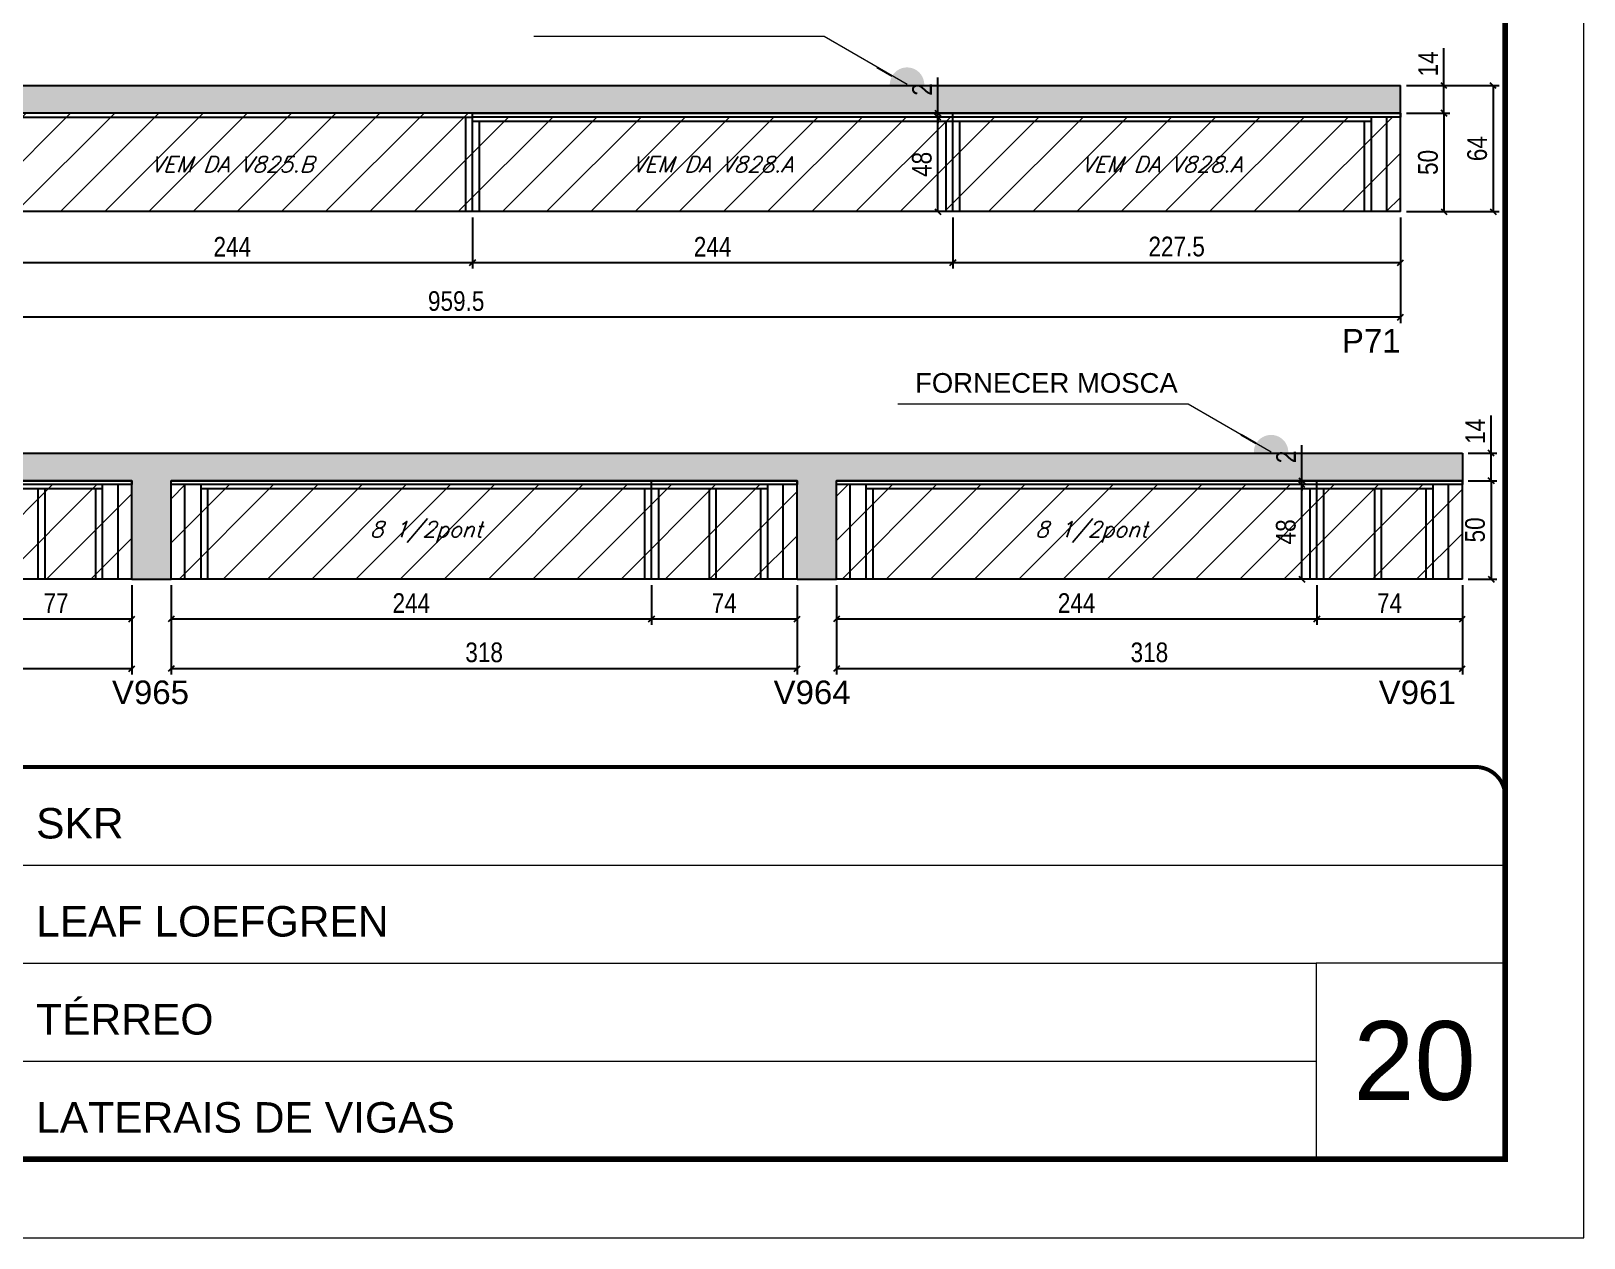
# Model space of a CAD drawing. Extents: x 3309 to 9563, y -2522 to 14608.
# Drawn here: x 8774 to 9563, y 8964 to 9577 of the extents above; entities that cross this region are included whole.
import ezdxf

# ---------------------------------------------------------------- set-up
doc = ezdxf.new("R2010")
doc.units = 0
doc.linetypes.add('CONTINUO', pattern=[0])
doc.linetypes.add('DASHED', pattern=[0.75, 0.5, -0.25])
for name, color, linetype in [('5', 5, 'Continuous'), ('COTA', 241, 'Continuous'), ('Painéis', 200, 'Continuous'), ('SARR_2.2x7', 40, 'Continuous'), ('SARR_3.5x7', 81, 'Continuous'), ('texto', 7, 'Continuous')]:
    doc.layers.add(name, color=color, linetype=linetype)
for name, color, linetype, lineweight in [('CARIMBO', 255, 'Continuous', 9), ('Folhas', 255, 'Continuous', 9), ('Hachura', 251, 'Continuous', 9), ('SARRAFO DE PRESSAO', 251, 'DASHED', 9)]:
    doc.layers.add(name, color=color, linetype=linetype, lineweight=lineweight)
doc.styles.add('ARIAL', font='arial.ttf')
doc.styles.add('COTA TECNICA', font='techl___.ttf', dxfattribs={"height": 10})
doc.styles.add('Romans', font='romans.shx')
doc.styles.get("Standard").update_dxf_attribs({"font": 'arial.ttf'})
doc.dimstyles.new('3x', dxfattribs={"dimtxt": 10, "dimasz": 5, "dimexe": 7, "dimexo": 5, "dimgap": 4, "dimtad": 1, "dimdec": 4, "dimlfac": 0.333333, "dimdsep": 46, "dimtxsty": 'Standard', "dimblk": 'DOT', "dimcen": 0.09, "dimclrd": 1, "dimclre": 1, "dimclrt": 2, "dimadec": 0, "dimazin": 2, "dimtfac": 1, "dimtdec": 4, "dimtmove": 0, "dimatfit": 3, "dimldrblk": 'DOT', "dimfxl": 1, "dimtolj": 1, "dimtzin": 0, "dimlwd": 9, "dimlwe": 9, "dimarcsym": 0})
doc.dimstyles.new('PAINEL', dxfattribs={"dimtxt": 10, "dimasz": 3, "dimexe": 3, "dimexo": 3, "dimgap": 3, "dimtad": 1, "dimdec": 1, "dimzin": 12, "dimdsep": 46, "dimtxsty": 'COTA TECNICA', "dimblk1": 'OBLIQUE', "dimblk2": 'OBLIQUE', "dimsah": 1, "dimcen": 0.9, "dimclrd": 4, "dimclre": 4, "dimclrt": 240, "dimadec": 1, "dimazin": 3, "dimtfac": 1, "dimtdec": 1, "dimtmove": 0, "dimatfit": 3, "dimfxl": 1, "dimtolj": 1, "dimtzin": 12, "dimarcsym": 0})

# ---------------------------------------------------------------- blocks, each defined once
blk = doc.blocks.new('9999999999')
at = {"color": 30, "linetype": 'CONTINUO'}
for p, q in [((98564.56, 34379.64), (99583.98, 34379.64)), ((98564.56, 34329.83), (99487.98, 34329.83)), ((99583.98, 34329.83), (99487.98, 34329.83)), ((99487.98, 34329.83), (99487.98, 34230.21)), ((98564.56, 34280.02), (99487.98, 34280.02))]:
    blk.add_line(p, q, dxfattribs=at)
at = {"color": 30, "linetype": 'CONTINUO', "const_width": 2}
blk.add_lwpolyline([(99583.98, 34230.21), (99583.98, 34414.45, 0.414214), (99568.98, 34429.45), (98228.98, 34429.45, 0.414214), (98213.98, 34414.45), (98213.98, 34245.21, 0.414214), (98228.98, 34230.21), (99583.98, 34230.21)], format="xyb", dxfattribs=at)
at = {"layer": 'Folhas'}
blk.add_lwpolyline([(98138.98, 34190.21), (99623.98, 34190.21), (99623.98, 35240.21), (98138.98, 35240.21)], close=True, dxfattribs=at)
at = {"layer": 'Folhas', "color": 30, "const_width": 3}
blk.add_lwpolyline([(98213.98, 34230.21), (99583.98, 34230.21), (99583.98, 35200.21), (98213.98, 35200.21)], close=True, dxfattribs=at)
at = {"color": 7, "linetype": 'Continuous', "ltscale": 5, "style": 'ARIAL'}
for s, height, p in [('SKR', 15.483, (98837.68, 34393.13)), ('LEAF LOEFGREN', 15.4829, (98837.68, 34343.32)), ('TÉRREO', 15.483, (98837.68, 34293.51)), ('LATERAIS DE VIGAS', 15.4829, (98837.68, 34243.7))]:
    blk.add_text(s, height=height, dxfattribs=at).set_placement(p)
blk = doc.blocks.new('_Oblique')
at = {"color": 0, "linetype": 'ByBlock', "lineweight": -2}
blk.add_line((-0.5, -0.5), (0.5, 0.5), dxfattribs=at)
blk = doc.blocks.new('*D1898')
at = {"layer": 'COTA', "color": 4, "linetype": 'ByBlock', "lineweight": -2, "transparency": 16777216}
for p, q in [((8510.22, 9481.92), (8510.22, 9428.3)), ((9469.72, 9481.92), (9469.72, 9428.3)), ((9469.72, 9431.3), (8510.22, 9431.3))]:
    blk.add_line(p, q, dxfattribs=at)
at = {"layer": 'Defpoints', "color": 0, "linetype": 'ByBlock', "transparency": 16777216}
for p in [(8510.22, 9484.92), (9469.72, 9484.92), (8510.22, 9431.3)]:
    blk.add_point(p, dxfattribs=at)
at = {"layer": 'COTA', "color": 4, "linetype": 'ByBlock', "lineweight": -2, "transparency": 16777216, "xscale": 3, "yscale": 3, "zscale": 3, "rotation": 180}
blk.add_blockref('_Oblique', (8510.22, 9431.3), dxfattribs=at)
at = {"layer": 'COTA', "color": 4, "linetype": 'ByBlock', "lineweight": -2, "transparency": 16777216, "xscale": 3, "yscale": 3, "zscale": 3}
blk.add_blockref('_Oblique', (9469.72, 9431.3), dxfattribs=at)
at = {"layer": 'COTA', "color": 240, "linetype": 'ByBlock', "transparency": 16777216, "insert": (8989.97, 9439.44), "char_height": 10, "attachment_point": 5, "style": 'COTA TECNICA'}
blk.add_mtext('\\A1;959.5', dxfattribs=at)
blk = doc.blocks.new('*D1896')
at = {"layer": 'COTA', "color": 4, "lineweight": -2, "transparency": 16777216}
for p, q in [((8754.22, 9481.92), (8754.22, 9456.01)), ((8998.22, 9481.92), (8998.22, 9456.01)), ((8754.22, 9459.01), (8998.22, 9459.01))]:
    blk.add_line(p, q, dxfattribs=at)
at = {"layer": 'Defpoints', "color": 0, "transparency": 16777216}
for p in [(8754.22, 9484.92, 0), (8998.22, 9484.92, 0), (8998.22, 9459.01)]:
    blk.add_point(p, dxfattribs=at)
at = {"layer": 'COTA', "color": 4, "lineweight": -2, "transparency": 16777216, "xscale": 3, "yscale": 3, "zscale": 3, "rotation": 180}
blk.add_blockref('_Oblique', (8754.22, 9459.01), dxfattribs=at)
at = {"layer": 'COTA', "color": 4, "lineweight": -2, "transparency": 16777216, "xscale": 3, "yscale": 3, "zscale": 3}
blk.add_blockref('_Oblique', (8998.22, 9459.01), dxfattribs=at)
at = {"layer": 'COTA', "color": 240, "transparency": 16777216, "insert": (8876.22, 9467.08), "char_height": 10, "attachment_point": 5, "style": 'COTA TECNICA'}
blk.add_mtext('\\A1;244', dxfattribs=at)
blk = doc.blocks.new('*D1897')
at = {"layer": 'COTA', "color": 4, "lineweight": -2, "transparency": 16777216}
for p, q in [((9472.72, 9548.92), (9519.77, 9548.92)), ((9516.77, 9548.92), (9516.77, 9484.92)), ((9472.72, 9484.92), (9519.77, 9484.92))]:
    blk.add_line(p, q, dxfattribs=at)
at = {"layer": 'Defpoints', "color": 0, "transparency": 16777216}
for p in [(9469.72, 9548.92, 0), (9469.72, 9484.92, 0), (9516.77, 9484.92)]:
    blk.add_point(p, dxfattribs=at)
at = {"layer": 'COTA', "color": 4, "lineweight": -2, "transparency": 16777216, "xscale": 3, "yscale": 3, "zscale": 3}
for p, rotation in [((9516.77, 9548.92), 90), ((9516.77, 9484.92), 270)]:
    blk.add_blockref('_Oblique', p, dxfattribs=dict(at, rotation=rotation))
at = {"layer": 'COTA', "color": 240, "transparency": 16777216, "insert": (9508.67, 9516.92), "char_height": 10, "attachment_point": 5, "rotation": 90, "style": 'COTA TECNICA'}
blk.add_mtext('\\A1;64', dxfattribs=at)
blk = doc.blocks.new('*D1899')
at = {"layer": 'COTA', "color": 4, "lineweight": -2, "transparency": 16777216}
for p, q in [((8998.22, 9481.92), (8998.22, 9456.01)), ((9242.22, 9481.92), (9242.22, 9456.01)), ((8998.22, 9459.01), (9242.22, 9459.01))]:
    blk.add_line(p, q, dxfattribs=at)
at = {"layer": 'Defpoints', "color": 0, "transparency": 16777216}
for p in [(8998.22, 9484.92, 0), (9242.22, 9484.92, 0), (9242.22, 9459.01)]:
    blk.add_point(p, dxfattribs=at)
at = {"layer": 'COTA', "color": 4, "lineweight": -2, "transparency": 16777216, "xscale": 3, "yscale": 3, "zscale": 3, "rotation": 180}
blk.add_blockref('_Oblique', (8998.22, 9459.01), dxfattribs=at)
at = {"layer": 'COTA', "color": 4, "lineweight": -2, "transparency": 16777216, "xscale": 3, "yscale": 3, "zscale": 3}
blk.add_blockref('_Oblique', (9242.22, 9459.01), dxfattribs=at)
at = {"layer": 'COTA', "color": 240, "transparency": 16777216, "insert": (9120.22, 9467.08), "char_height": 10, "attachment_point": 5, "style": 'COTA TECNICA'}
blk.add_mtext('\\A1;244', dxfattribs=at)
blk = doc.blocks.new('*D1900')
at = {"layer": 'COTA', "color": 4, "lineweight": -2, "transparency": 16777216}
for p, q in [((9472.72, 9534.92), (9494.77, 9534.92)), ((9491.77, 9534.92), (9491.77, 9484.92)), ((9472.72, 9484.92), (9494.77, 9484.92))]:
    blk.add_line(p, q, dxfattribs=at)
at = {"layer": 'Defpoints', "color": 0, "transparency": 16777216}
for p in [(9469.72, 9534.92, 0), (9469.72, 9484.92, 0), (9491.77, 9484.92)]:
    blk.add_point(p, dxfattribs=at)
at = {"layer": 'COTA', "color": 4, "lineweight": -2, "transparency": 16777216, "xscale": 3, "yscale": 3, "zscale": 3}
for p, rotation in [((9491.77, 9534.92), 90), ((9491.77, 9484.92), 270)]:
    blk.add_blockref('_Oblique', p, dxfattribs=dict(at, rotation=rotation))
at = {"layer": 'COTA', "color": 240, "transparency": 16777216, "insert": (9483.66, 9509.92), "char_height": 10, "attachment_point": 5, "rotation": 90, "style": 'COTA TECNICA'}
blk.add_mtext('\\A1;50', dxfattribs=at)
blk = doc.blocks.new('*D1901')
at = {"layer": 'COTA', "color": 4, "lineweight": -2, "transparency": 16777216}
for p, q in [((9491.77, 9548.92), (9491.77, 9568.04)), ((9472.72, 9548.92), (9494.77, 9548.92)), ((9491.77, 9534.92), (9491.77, 9548.92)), ((9472.72, 9534.92), (9494.77, 9534.92))]:
    blk.add_line(p, q, dxfattribs=at)
at = {"layer": 'Defpoints', "color": 0, "transparency": 16777216}
for p in [(9469.72, 9548.92, 0), (9491.77, 9548.92), (9469.72, 9534.92, 0)]:
    blk.add_point(p, dxfattribs=at)
at = {"layer": 'COTA', "color": 4, "lineweight": -2, "transparency": 16777216, "xscale": 3, "yscale": 3, "zscale": 3}
for p, rotation in [((9491.77, 9548.92), 90), ((9491.77, 9534.92), 270)]:
    blk.add_blockref('_Oblique', p, dxfattribs=dict(at, rotation=rotation))
at = {"layer": 'COTA', "color": 240, "transparency": 16777216, "insert": (9483.69, 9559.98), "char_height": 10, "attachment_point": 5, "rotation": 90, "style": 'COTA TECNICA'}
blk.add_mtext('\\A1;14', dxfattribs=at)
blk = doc.blocks.new('*D1902')
at = {"layer": 'COTA', "color": 4, "lineweight": -2, "transparency": 16777216}
for p, q in [((9242.22, 9481.92), (9242.22, 9456.01)), ((9469.72, 9481.92), (9469.72, 9456.01)), ((9242.22, 9459.01), (9469.72, 9459.01))]:
    blk.add_line(p, q, dxfattribs=at)
at = {"layer": 'Defpoints', "color": 0, "transparency": 16777216}
for p in [(9242.22, 9484.92, 0), (9469.72, 9484.92, 0), (9469.72, 9459.01)]:
    blk.add_point(p, dxfattribs=at)
at = {"layer": 'COTA', "color": 4, "lineweight": -2, "transparency": 16777216, "xscale": 3, "yscale": 3, "zscale": 3, "rotation": 180}
blk.add_blockref('_Oblique', (9242.22, 9459.01), dxfattribs=at)
at = {"layer": 'COTA', "color": 4, "lineweight": -2, "transparency": 16777216, "xscale": 3, "yscale": 3, "zscale": 3}
blk.add_blockref('_Oblique', (9469.72, 9459.01), dxfattribs=at)
at = {"layer": 'COTA', "color": 240, "transparency": 16777216, "insert": (9355.97, 9467.12), "char_height": 10, "attachment_point": 5, "style": 'COTA TECNICA'}
blk.add_mtext('\\A1;227.5', dxfattribs=at)
blk = doc.blocks.new('*D1905')
at = {"layer": 'COTA', "color": 4, "linetype": 'ByBlock', "lineweight": -2, "transparency": 16777216}
for p, q in [((8504.22, 9295.24), (8504.22, 9249.74)), ((8825.18, 9295.24), (8825.18, 9249.74)), ((8825.18, 9252.74), (8504.22, 9252.74))]:
    blk.add_line(p, q, dxfattribs=at)
at = {"layer": 'Defpoints', "color": 0, "linetype": 'ByBlock', "transparency": 16777216}
for p in [(8504.22, 9298.24), (8825.18, 9298.24), (8504.22, 9252.74)]:
    blk.add_point(p, dxfattribs=at)
at = {"layer": 'COTA', "color": 4, "linetype": 'ByBlock', "lineweight": -2, "transparency": 16777216, "xscale": 3, "yscale": 3, "zscale": 3, "rotation": 180}
blk.add_blockref('_Oblique', (8504.22, 9252.74), dxfattribs=at)
at = {"layer": 'COTA', "color": 4, "linetype": 'ByBlock', "lineweight": -2, "transparency": 16777216, "xscale": 3, "yscale": 3, "zscale": 3}
blk.add_blockref('_Oblique', (8825.18, 9252.74), dxfattribs=at)
at = {"layer": 'COTA', "color": 240, "linetype": 'ByBlock', "transparency": 16777216, "insert": (8664.7, 9260.96), "char_height": 10, "attachment_point": 5, "style": 'COTA TECNICA'}
blk.add_mtext('\\A1;321', dxfattribs=at)
blk = doc.blocks.new('*D1904')
at = {"layer": 'COTA', "color": 4, "lineweight": -2, "transparency": 16777216}
for p, q in [((8748.22, 9295.24), (8748.22, 9274.99)), ((8825.18, 9295.24), (8825.18, 9274.99)), ((8748.22, 9277.99), (8825.18, 9277.99))]:
    blk.add_line(p, q, dxfattribs=at)
at = {"layer": 'Defpoints', "color": 0, "transparency": 16777216}
for p in [(8748.22, 9298.24), (8825.18, 9298.24), (8825.18, 9277.99)]:
    blk.add_point(p, dxfattribs=at)
at = {"layer": 'COTA', "color": 4, "lineweight": -2, "transparency": 16777216, "xscale": 3, "yscale": 3, "zscale": 3, "rotation": 180}
blk.add_blockref('_Oblique', (8748.22, 9277.99), dxfattribs=at)
at = {"layer": 'COTA', "color": 4, "lineweight": -2, "transparency": 16777216, "xscale": 3, "yscale": 3, "zscale": 3}
blk.add_blockref('_Oblique', (8825.18, 9277.99), dxfattribs=at)
at = {"layer": 'COTA', "color": 240, "transparency": 16777216, "insert": (8786.7, 9286.07), "char_height": 10, "attachment_point": 5, "style": 'COTA TECNICA'}
blk.add_mtext('\\A1;77', dxfattribs=at)
blk = doc.blocks.new('*D1906')
at = {"layer": 'COTA', "color": 4, "linetype": 'ByBlock', "lineweight": -2, "transparency": 16777216}
for p, q in [((8845.18, 9295.24), (8845.18, 9249.74)), ((9163.14, 9295.24), (9163.14, 9249.74)), ((9163.14, 9252.74), (8845.18, 9252.74))]:
    blk.add_line(p, q, dxfattribs=at)
at = {"layer": 'Defpoints', "color": 0, "linetype": 'ByBlock', "transparency": 16777216}
for p in [(8845.18, 9298.24), (9163.14, 9298.24), (8845.18, 9252.74)]:
    blk.add_point(p, dxfattribs=at)
at = {"layer": 'COTA', "color": 4, "linetype": 'ByBlock', "lineweight": -2, "transparency": 16777216, "xscale": 3, "yscale": 3, "zscale": 3, "rotation": 180}
blk.add_blockref('_Oblique', (8845.18, 9252.74), dxfattribs=at)
at = {"layer": 'COTA', "color": 4, "linetype": 'ByBlock', "lineweight": -2, "transparency": 16777216, "xscale": 3, "yscale": 3, "zscale": 3}
blk.add_blockref('_Oblique', (9163.14, 9252.74), dxfattribs=at)
at = {"layer": 'COTA', "color": 240, "linetype": 'ByBlock', "transparency": 16777216, "insert": (9004.16, 9260.98), "char_height": 10, "attachment_point": 5, "style": 'COTA TECNICA'}
blk.add_mtext('\\A1;318', dxfattribs=at)
blk = doc.blocks.new('*D1907')
at = {"layer": 'COTA', "color": 4, "lineweight": -2, "transparency": 16777216}
for p, q in [((8845.18, 9295.24), (8845.18, 9274.99)), ((9089.18, 9295.24), (9089.18, 9274.99)), ((8845.18, 9277.99), (9089.18, 9277.99))]:
    blk.add_line(p, q, dxfattribs=at)
at = {"layer": 'Defpoints', "color": 0, "transparency": 16777216}
for p in [(8845.18, 9298.24), (9089.18, 9298.24), (9089.18, 9277.99)]:
    blk.add_point(p, dxfattribs=at)
at = {"layer": 'COTA', "color": 4, "lineweight": -2, "transparency": 16777216, "xscale": 3, "yscale": 3, "zscale": 3, "rotation": 180}
blk.add_blockref('_Oblique', (8845.18, 9277.99), dxfattribs=at)
at = {"layer": 'COTA', "color": 4, "lineweight": -2, "transparency": 16777216, "xscale": 3, "yscale": 3, "zscale": 3}
blk.add_blockref('_Oblique', (9089.18, 9277.99), dxfattribs=at)
at = {"layer": 'COTA', "color": 240, "transparency": 16777216, "insert": (8967.18, 9286.07), "char_height": 10, "attachment_point": 5, "style": 'COTA TECNICA'}
blk.add_mtext('\\A1;244', dxfattribs=at)
blk = doc.blocks.new('*D1908')
at = {"layer": 'COTA', "color": 4, "lineweight": -2, "transparency": 16777216}
for p, q in [((9089.18, 9295.24), (9089.18, 9274.99)), ((9163.14, 9295.24), (9163.14, 9274.99)), ((9089.18, 9277.99), (9163.14, 9277.99))]:
    blk.add_line(p, q, dxfattribs=at)
at = {"layer": 'Defpoints', "color": 0, "transparency": 16777216}
for p in [(9089.18, 9298.24), (9163.14, 9298.24), (9163.14, 9277.99)]:
    blk.add_point(p, dxfattribs=at)
at = {"layer": 'COTA', "color": 4, "lineweight": -2, "transparency": 16777216, "xscale": 3, "yscale": 3, "zscale": 3, "rotation": 180}
blk.add_blockref('_Oblique', (9089.18, 9277.99), dxfattribs=at)
at = {"layer": 'COTA', "color": 4, "lineweight": -2, "transparency": 16777216, "xscale": 3, "yscale": 3, "zscale": 3}
blk.add_blockref('_Oblique', (9163.14, 9277.99), dxfattribs=at)
at = {"layer": 'COTA', "color": 240, "transparency": 16777216, "insert": (9126.16, 9286.07), "char_height": 10, "attachment_point": 5, "style": 'COTA TECNICA'}
blk.add_mtext('\\A1;74', dxfattribs=at)
blk = doc.blocks.new('*D1909')
at = {"layer": 'COTA', "color": 4, "linetype": 'ByBlock', "lineweight": -2, "transparency": 16777216}
for p, q in [((9183.14, 9295.24), (9183.14, 9249.74)), ((9501.1, 9295.24), (9501.1, 9249.74)), ((9501.1, 9252.74), (9183.14, 9252.74))]:
    blk.add_line(p, q, dxfattribs=at)
at = {"layer": 'Defpoints', "color": 0, "linetype": 'ByBlock', "transparency": 16777216}
for p in [(9183.14, 9298.24), (9501.1, 9298.24), (9183.14, 9252.74)]:
    blk.add_point(p, dxfattribs=at)
at = {"layer": 'COTA', "color": 4, "linetype": 'ByBlock', "lineweight": -2, "transparency": 16777216, "xscale": 3, "yscale": 3, "zscale": 3, "rotation": 180}
blk.add_blockref('_Oblique', (9183.14, 9252.74), dxfattribs=at)
at = {"layer": 'COTA', "color": 4, "linetype": 'ByBlock', "lineweight": -2, "transparency": 16777216, "xscale": 3, "yscale": 3, "zscale": 3}
blk.add_blockref('_Oblique', (9501.1, 9252.74), dxfattribs=at)
at = {"layer": 'COTA', "color": 240, "linetype": 'ByBlock', "transparency": 16777216, "insert": (9342.12, 9260.98), "char_height": 10, "attachment_point": 5, "style": 'COTA TECNICA'}
blk.add_mtext('\\A1;318', dxfattribs=at)
blk = doc.blocks.new('*D1910')
at = {"layer": 'COTA', "color": 4, "lineweight": -2, "transparency": 16777216}
for p, q in [((9183.14, 9295.24), (9183.14, 9274.99)), ((9427.14, 9295.24), (9427.14, 9274.99)), ((9183.14, 9277.99), (9427.14, 9277.99))]:
    blk.add_line(p, q, dxfattribs=at)
at = {"layer": 'Defpoints', "color": 0, "transparency": 16777216}
for p in [(9183.14, 9298.24), (9427.14, 9298.24), (9427.14, 9277.99)]:
    blk.add_point(p, dxfattribs=at)
at = {"layer": 'COTA', "color": 4, "lineweight": -2, "transparency": 16777216, "xscale": 3, "yscale": 3, "zscale": 3, "rotation": 180}
blk.add_blockref('_Oblique', (9183.14, 9277.99), dxfattribs=at)
at = {"layer": 'COTA', "color": 4, "lineweight": -2, "transparency": 16777216, "xscale": 3, "yscale": 3, "zscale": 3}
blk.add_blockref('_Oblique', (9427.14, 9277.99), dxfattribs=at)
at = {"layer": 'COTA', "color": 240, "transparency": 16777216, "insert": (9305.14, 9286.07), "char_height": 10, "attachment_point": 5, "style": 'COTA TECNICA'}
blk.add_mtext('\\A1;244', dxfattribs=at)
blk = doc.blocks.new('*D1911')
at = {"layer": 'COTA', "color": 4, "lineweight": -2, "transparency": 16777216}
for p, q in [((9427.14, 9295.24), (9427.14, 9274.99)), ((9501.1, 9295.24), (9501.1, 9274.99)), ((9427.14, 9277.99), (9501.1, 9277.99))]:
    blk.add_line(p, q, dxfattribs=at)
at = {"layer": 'Defpoints', "color": 0, "transparency": 16777216}
for p in [(9427.14, 9298.24), (9501.1, 9298.24), (9501.1, 9277.99)]:
    blk.add_point(p, dxfattribs=at)
at = {"layer": 'COTA', "color": 4, "lineweight": -2, "transparency": 16777216, "xscale": 3, "yscale": 3, "zscale": 3, "rotation": 180}
blk.add_blockref('_Oblique', (9427.14, 9277.99), dxfattribs=at)
at = {"layer": 'COTA', "color": 4, "lineweight": -2, "transparency": 16777216, "xscale": 3, "yscale": 3, "zscale": 3}
blk.add_blockref('_Oblique', (9501.1, 9277.99), dxfattribs=at)
at = {"layer": 'COTA', "color": 240, "transparency": 16777216, "insert": (9464.12, 9286.07), "char_height": 10, "attachment_point": 5, "style": 'COTA TECNICA'}
blk.add_mtext('\\A1;74', dxfattribs=at)
blk = doc.blocks.new('*D1912')
at = {"layer": 'COTA', "color": 4, "lineweight": -2, "transparency": 16777216}
for p, q in [((9504.1, 9348.24), (9518.69, 9348.24)), ((9515.69, 9348.24), (9515.69, 9298.24)), ((9504.1, 9298.24), (9518.69, 9298.24))]:
    blk.add_line(p, q, dxfattribs=at)
at = {"layer": 'Defpoints', "color": 0, "transparency": 16777216}
for p in [(9501.1, 9348.24, 0), (9501.1, 9298.24, 0), (9515.69, 9298.24)]:
    blk.add_point(p, dxfattribs=at)
at = {"layer": 'COTA', "color": 4, "lineweight": -2, "transparency": 16777216, "xscale": 3, "yscale": 3, "zscale": 3}
for p, rotation in [((9515.69, 9348.24), 90), ((9515.69, 9298.24), 270)]:
    blk.add_blockref('_Oblique', p, dxfattribs=dict(at, rotation=rotation))
at = {"layer": 'COTA', "color": 240, "transparency": 16777216, "insert": (9507.58, 9323.24), "char_height": 10, "attachment_point": 5, "rotation": 90, "style": 'COTA TECNICA'}
blk.add_mtext('\\A1;50', dxfattribs=at)
blk = doc.blocks.new('*D1913')
at = {"layer": 'COTA', "color": 4, "lineweight": -2, "transparency": 16777216}
for p, q in [((9515.69, 9362.24), (9515.69, 9381.35)), ((9504.1, 9362.24), (9518.69, 9362.24)), ((9515.69, 9348.24), (9515.69, 9362.24)), ((9504.1, 9348.24), (9518.69, 9348.24))]:
    blk.add_line(p, q, dxfattribs=at)
at = {"layer": 'Defpoints', "color": 0, "transparency": 16777216}
for p in [(9501.1, 9362.24, 0), (9515.69, 9362.24), (9501.1, 9348.24, 0)]:
    blk.add_point(p, dxfattribs=at)
at = {"layer": 'COTA', "color": 4, "lineweight": -2, "transparency": 16777216, "xscale": 3, "yscale": 3, "zscale": 3}
for p, rotation in [((9515.69, 9362.24), 90), ((9515.69, 9348.24), 270)]:
    blk.add_blockref('_Oblique', p, dxfattribs=dict(at, rotation=rotation))
at = {"layer": 'COTA', "color": 240, "transparency": 16777216, "insert": (9507.62, 9373.3), "char_height": 10, "attachment_point": 5, "rotation": 90, "style": 'COTA TECNICA'}
blk.add_mtext('\\A1;14', dxfattribs=at)
blk = doc.blocks.new('*D2601')
at = {"layer": 'COTA', "color": 4, "lineweight": -2, "transparency": 16777216}
for p, q in [((9239.22, 9532.92), (9231.64, 9532.92)), ((9234.64, 9484.92), (9234.64, 9532.92)), ((9239.22, 9484.92), (9231.64, 9484.92))]:
    blk.add_line(p, q, dxfattribs=at)
at = {"layer": 'Defpoints', "color": 0, "transparency": 16777216}
for p in [(9234.64, 9532.92), (9242.22, 9532.92, 0), (9242.22, 9484.92, 0)]:
    blk.add_point(p, dxfattribs=at)
at = {"layer": 'COTA', "color": 4, "lineweight": -2, "transparency": 16777216, "xscale": 3, "yscale": 3, "zscale": 3}
for p, rotation in [((9234.64, 9532.92), 90), ((9234.64, 9484.92), 270)]:
    blk.add_blockref('_Oblique', p, dxfattribs=dict(at, rotation=rotation))
at = {"layer": 'COTA', "color": 240, "transparency": 16777216, "insert": (9226.55, 9508.92), "char_height": 10, "attachment_point": 5, "rotation": 90, "style": 'COTA TECNICA'}
blk.add_mtext('\\A1;48', dxfattribs=at)
blk = doc.blocks.new('*D2602')
at = {"layer": 'COTA', "color": 4, "lineweight": -2, "transparency": 16777216}
for p, q in [((9234.64, 9534.92), (9234.64, 9553.03)), ((9239.22, 9534.92), (9231.64, 9534.92)), ((9239.22, 9532.92), (9231.64, 9532.92)), ((9234.64, 9532.92), (9234.64, 9534.92)), ((9234.64, 9532.92), (9234.64, 9529.92))]:
    blk.add_line(p, q, dxfattribs=at)
at = {"layer": 'Defpoints', "color": 0, "transparency": 16777216}
for p in [(9234.64, 9534.92), (9242.22, 9534.92, 0), (9242.22, 9532.92, 0)]:
    blk.add_point(p, dxfattribs=at)
at = {"layer": 'COTA', "color": 4, "lineweight": -2, "transparency": 16777216, "xscale": 3, "yscale": 3, "zscale": 3}
for p, rotation in [((9234.64, 9534.92), 270), ((9234.64, 9532.92), 90)]:
    blk.add_blockref('_Oblique', p, dxfattribs=dict(at, rotation=rotation))
at = {"layer": 'COTA', "color": 240, "transparency": 16777216, "insert": (9226.64, 9546.98), "char_height": 10, "attachment_point": 5, "rotation": 90, "style": 'COTA TECNICA'}
blk.add_mtext('\\A1;2', dxfattribs=at)
blk = doc.blocks.new('_Dot')
at = {"color": 0, "linetype": 'ByBlock', "lineweight": -2}
blk.add_line((-0.5, 0), (-1, 0), dxfattribs=at)
at = {"color": 0, "linetype": 'ByBlock', "const_width": 0.5}
blk.add_lwpolyline([(-0.25, 0, 1), (0.25, 0, 1)], format="xyb", close=True, dxfattribs=at)
blk = doc.blocks.new('*D2603')
at = {"layer": 'COTA', "color": 4, "lineweight": -2, "transparency": 16777216}
for p, q in [((9424.14, 9346.24), (9416.57, 9346.24)), ((9419.57, 9298.24), (9419.57, 9346.24)), ((9424.14, 9298.24), (9416.57, 9298.24))]:
    blk.add_line(p, q, dxfattribs=at)
at = {"layer": 'Defpoints', "color": 0, "transparency": 16777216}
for p in [(9419.57, 9346.24), (9427.14, 9346.24, 0), (9427.14, 9298.24, 0)]:
    blk.add_point(p, dxfattribs=at)
at = {"layer": 'COTA', "color": 4, "lineweight": -2, "transparency": 16777216, "xscale": 3, "yscale": 3, "zscale": 3}
for p, rotation in [((9419.57, 9346.24), 90), ((9419.57, 9298.24), 270)]:
    blk.add_blockref('_Oblique', p, dxfattribs=dict(at, rotation=rotation))
at = {"layer": 'COTA', "color": 240, "transparency": 16777216, "insert": (9411.47, 9322.24), "char_height": 10, "attachment_point": 5, "rotation": 90, "style": 'COTA TECNICA'}
blk.add_mtext('\\A1;48', dxfattribs=at)
blk = doc.blocks.new('*D2604')
at = {"layer": 'COTA', "color": 4, "lineweight": -2, "transparency": 16777216}
for p, q in [((9419.57, 9348.24), (9419.57, 9366.35)), ((9424.14, 9348.24), (9416.57, 9348.24)), ((9419.57, 9346.24), (9419.57, 9348.24)), ((9424.14, 9346.24), (9416.57, 9346.24)), ((9419.57, 9346.24), (9419.57, 9343.24))]:
    blk.add_line(p, q, dxfattribs=at)
at = {"layer": 'Defpoints', "color": 0, "transparency": 16777216}
for p in [(9419.57, 9348.24), (9427.14, 9348.24, 0), (9427.14, 9346.24, 0)]:
    blk.add_point(p, dxfattribs=at)
at = {"layer": 'COTA', "color": 4, "lineweight": -2, "transparency": 16777216, "xscale": 3, "yscale": 3, "zscale": 3}
for p, rotation in [((9419.57, 9348.24), 270), ((9419.57, 9346.24), 90)]:
    blk.add_blockref('_Oblique', p, dxfattribs=dict(at, rotation=rotation))
at = {"layer": 'COTA', "color": 240, "transparency": 16777216, "insert": (9411.57, 9360.29), "char_height": 10, "attachment_point": 5, "rotation": 90, "style": 'COTA TECNICA'}
blk.add_mtext('\\A1;2', dxfattribs=at)

msp = doc.modelspace()

# ---------------------------------------------------------------- hatches: boundary and pattern name
at = {"layer": 'COTA'}
h = msp.add_hatch(dxfattribs=at)
h.set_pattern_fill('AR-CONC', color=256, scale=0.03)
h.set_pattern_definition([(50, (1583.474, -3727.0836), (5.4655401, -0.4781726), [0.5715, -6.2865]), (355, (1583.474, -3727.0836), (-1.0573026, 5.7317054), [0.4572, -5.0292175]), (100.451445, (1583.9296, -3727.1234), (4.4082374, 5.2535326), [0.4857003, -5.3427073]), (46.1842, (1583.474, -3725.5596), (8.1323712, -1.2612698), [0.85725, -9.42975]), (96.63556, (1584.152, -3725.665), (7.122124, 7.4227837), [0.7285507, -8.0140682]), (351.18415, (1583.474, -3725.5596), (7.122124, 7.4227837), [0.685799, -7.543792]), (21, (1584.236, -3725.9406), (4.5484317, -3.067956), [0.5715, -6.2865]), (326, (1584.236, -3725.9406), (1.8540609, 5.525639), [0.4572, -5.0292]), (71.451445, (1584.615, -3726.196), (6.4024926, 2.457683), [0.4857003, -5.3426981]), (37.5, (1583.4742, -3727.0836), (0.0926581, 2.53665117), [0, -4.96824, 0, -5.1054, 0, -5.04825]), (7.5, (1583.4742, -3727.0836), (2.00458988, 3.00541724), [0, -2.91084, 0, -4.85394, 0, -1.92405]), (327.5, (1581.775, -3727.0836), (4.06771786, -0.17186232), [0, -1.905, 0, -5.9436, 0, -7.8867]), (317.5, (1581.013, -3727.0836), (4.44387544, 0.7627947), [0, -2.4765, 0, -3.94716, 0, -5.6007])])
h.paths.add_polyline_path([(8510.22, 9548.92), (8510.22, 9534.92), (9469.72, 9534.92), (9469.72, 9548.92)])
h = msp.add_hatch(dxfattribs=at)
h.set_pattern_fill('AR-CONC', color=256, scale=0.03)
h.set_pattern_definition([(50, (4768.5, 773.3243), (5.46554, -0.4781726), [0.5715, -6.2865]), (355, (4768.5, 773.3243), (-1.0573026, 5.7317054), [0.4572, -5.0292175]), (100.451445, (4768.9555, 773.2845), (4.4082374, 5.2535326), [0.4857003, -5.3427073]), (46.1842, (4768.5, 774.848), (8.132371, -1.26127), [0.85725, -9.42975]), (96.63556, (4769.178, 774.743), (7.122124, 7.422784), [0.728551, -8.014068]), (351.18415, (4768.5, 774.848), (7.122124, 7.422784), [0.685799, -7.543792]), (21, (4769.262, 774.4673), (4.5484317, -3.067956), [0.5715, -6.2865]), (326, (4769.262, 774.4673), (1.854061, 5.525639), [0.4572, -5.0292]), (71.451445, (4769.641, 774.2117), (6.4024926, 2.457683), [0.4857003, -5.342698]), (37.5, (4768.5, 773.3243), (0.0926581, 2.53665117), [0, -4.96824, 0, -5.1054, 0, -5.04825]), (7.5, (4768.5, 773.3243), (2.0045899, 3.00541724), [0, -2.91084, 0, -4.85394, 0, -1.92405]), (327.5, (4766.8007, 773.3243), (4.06771786, -0.1718623), [0, -1.905, 0, -5.9436, 0, -7.8867]), (317.5, (4766.0387, 773.3243), (4.4438754, 0.7627947), [0, -2.4765, 0, -3.94716, 0, -5.6007])])
h.paths.add_polyline_path([(9163.14, 9298.24), (9183.14, 9298.24), (9183.14, 9348.24), (9501.1, 9348.24), (9501.1, 9362.24), (8504.22, 9362.24), (8504.22, 9348.24), (8825.18, 9348.24), (8825.18, 9298.24), (8845.18, 9298.24), (8845.18, 9348.24), (9163.14, 9348.24)])
at = {"layer": 'Hachura', "linetype": 'ByBlock'}
h = msp.add_hatch(dxfattribs=at)
h.set_pattern_fill('ANSI31', color=256, scale=5)
h.paths.add_polyline_path([(8510.22, 9534.92), (8510.22, 9484.92), (8754.22, 9484.92), (8754.22, 9534.92)])
h.paths.add_polyline_path([(8754.22, 9534.92), (8754.22, 9484.92), (8998.22, 9484.92), (8998.22, 9534.92)])
h.paths.add_polyline_path([(9242.22, 9484.92), (9242.22, 9532.92), (8998.22, 9532.92), (8998.22, 9484.92)])
h.paths.add_polyline_path([(9242.22, 9532.92), (9242.22, 9484.92), (9469.72, 9484.92), (9469.72, 9532.92)])
h.paths.add_polyline_path([(9427.14, 9346.24), (9427.14, 9298.24), (9501.1, 9298.24), (9501.1, 9346.24)])
h.paths.add_polyline_path([(9183.14, 9346.24), (9183.14, 9298.24), (9427.14, 9298.24), (9427.14, 9346.24)])
h.paths.add_polyline_path([(9163.14, 9298.24), (9163.14, 9346.24), (9089.18, 9346.24), (9089.18, 9298.24)])
h.paths.add_polyline_path([(9089.18, 9298.24), (9089.18, 9346.24), (8845.18, 9346.24), (8845.18, 9298.24)])
h.paths.add_polyline_path([(8825.18, 9298.24), (8825.18, 9346.24), (8748.22, 9346.24), (8748.22, 9298.24)])
h.paths.add_polyline_path([(8748.22, 9298.24), (8748.22, 9346.24), (8504.22, 9346.24), (8504.22, 9298.24)])

# ---------------------------------------------------------------- linework, layer by layer
at = {"layer": 'COTA'}
for p, q in [((8510.22, 9548.92, 0), (9469.72, 9548.92, 0)), ((9469.72, 9534.92, 0), (9469.72, 9548.92, 0)), ((8504.22, 9362.24, 0), (9501.1, 9362.24, 0)), ((9501.1, 9362.24, 0), (9501.1, 9348.24, 0)), ((8825.18, 9298.24, 0), (8845.18, 9298.24, 0)), ((9163.14, 9298.24, 0), (9183.14, 9298.24, 0))]:
    msp.add_line(p, q, dxfattribs=at)
at = {"layer": 'Painéis', "linetype": 'ByBlock'}
for p, q in [((9469.72, 9534.92, 0), (8510.22, 9534.92, 0)), ((8998.22, 9484.92, 0), (8998.22, 9534.92, 0)), ((9242.22, 9484.92, 0), (9242.22, 9534.92, 0)), ((9469.72, 9484.92, 0), (9469.72, 9534.92, 0)), ((9469.72, 9484.92, 0), (8510.22, 9484.92, 0)), ((8825.18, 9348.24, 0), (8504.22, 9348.24, 0)), ((8825.18, 9298.24, 0), (8825.18, 9348.24, 0)), ((9163.14, 9348.24, 0), (8845.18, 9348.24, 0)), ((8845.18, 9298.24, 0), (8845.18, 9348.24, 0)), ((9089.18, 9298.24, 0), (9089.18, 9348.24, 0)), ((9163.14, 9298.24, 0), (9163.14, 9348.24, 0)), ((9501.1, 9348.24, 0), (9183.14, 9348.24, 0)), ((9183.14, 9298.24, 0), (9183.14, 9348.24, 0)), ((9427.14, 9298.24, 0), (9427.14, 9348.24, 0)), ((9501.1, 9298.24, 0), (9501.1, 9348.24, 0)), ((8825.18, 9298.24, 0), (8504.22, 9298.24, 0)), ((9163.14, 9298.24, 0), (8845.18, 9298.24, 0)), ((9501.1, 9298.24, 0), (9183.14, 9298.24, 0))]:
    msp.add_line(p, q, dxfattribs=at)
at = {"layer": 'Painéis', "linetype": 'ByBlock', "elevation": 0}
for points in [[(9469.72, 9532.92), (8998.22, 9532.92), (8998.22, 9534.92), (9469.72, 9534.92)], [(8825.18, 9346.24), (8504.22, 9346.24), (8504.22, 9348.24), (8825.18, 9348.24)], [(9163.14, 9346.24), (8845.18, 9346.24), (8845.18, 9348.24), (9163.14, 9348.24)], [(9501.1, 9346.24), (9183.14, 9346.24), (9183.14, 9348.24), (9501.1, 9348.24)]]:
    msp.add_lwpolyline(points, close=True, dxfattribs=at)
at = {"layer": 'SARR_2.2x7', "linetype": 'Continuous'}
for p, q in [((8998.22, 9532.72, 0), (8754.22, 9532.72, 0)), ((9242.22, 9530.72, 0), (8998.22, 9530.72, 0)), ((9454.72, 9530.72, 0), (9242.22, 9530.72, 0)), ((9462.72, 9484.92, 0), (9462.72, 9532.92, 0)), ((8810.18, 9344.04, 0), (8748.22, 9344.04, 0)), ((8818.18, 9298.24, 0), (8818.18, 9346.24, 0)), ((8852.18, 9298.24, 0), (8852.18, 9346.24, 0)), ((9089.18, 9344.04, 0), (8860.18, 9344.04, 0)), ((9148.14, 9344.04, 0), (9089.18, 9344.04, 0)), ((9156.14, 9298.24, 0), (9156.14, 9346.24, 0)), ((9190.14, 9298.24, 0), (9190.14, 9346.24, 0)), ((9427.14, 9344.04, 0), (9198.14, 9344.04, 0)), ((9486.1, 9344.04, 0), (9427.14, 9344.04, 0)), ((9494.1, 9298.24, 0), (9494.1, 9346.24, 0))]:
    msp.add_line(p, q, dxfattribs=at)
at = {"layer": 'SARR_3.5x7'}
for p, q in [((8994.72, 9532.72, 0), (8994.72, 9484.92, 0)), ((9001.72, 9530.72, 0), (9001.72, 9484.92, 0)), ((9238.72, 9530.72, 0), (9238.72, 9484.92, 0)), ((9245.72, 9530.72, 0), (9245.72, 9484.92, 0)), ((9451.22, 9530.72, 0), (9451.22, 9484.92, 0)), ((9454.72, 9532.92, 0), (9454.72, 9484.92, 0)), ((8777.49, 9344.04, 0), (8777.49, 9298.24, 0)), ((8780.99, 9344.04, 0), (8780.99, 9298.24, 0)), ((8806.68, 9344.04, 0), (8806.68, 9298.24, 0)), ((8810.18, 9346.24, 0), (8810.18, 9298.24, 0)), ((8860.18, 9346.24, 0), (8860.18, 9298.24, 0)), ((8863.68, 9344.04, 0), (8863.68, 9298.24, 0)), ((9085.68, 9344.04, 0), (9085.68, 9298.24, 0)), ((9092.68, 9344.04, 0), (9092.68, 9298.24, 0)), ((9118.45, 9344.04, 0), (9118.45, 9298.24, 0)), ((9121.95, 9344.04, 0), (9121.95, 9298.24, 0)), ((9144.64, 9344.04, 0), (9144.64, 9298.24, 0)), ((9148.14, 9346.24, 0), (9148.14, 9298.24, 0)), ((9198.14, 9346.24, 0), (9198.14, 9298.24, 0)), ((9201.64, 9344.04, 0), (9201.64, 9298.24, 0)), ((9423.64, 9344.04, 0), (9423.64, 9298.24, 0)), ((9430.64, 9344.04, 0), (9430.64, 9298.24, 0)), ((9456.41, 9344.04, 0), (9456.41, 9298.24, 0)), ((9459.91, 9344.04, 0), (9459.91, 9298.24, 0)), ((9482.6, 9344.04, 0), (9482.6, 9298.24, 0)), ((9486.1, 9346.24, 0), (9486.1, 9298.24, 0))]:
    msp.add_line(p, q, dxfattribs=at)

# ---------------------------------------------------------------- block references
at = {"layer": 'SARRAFO DE PRESSAO', "color": 6, "linetype": 'ByBlock'}
msp.add_blockref('9999999999', (-90061.11, -25226.65), dxfattribs=at)

# ---------------------------------------------------------------- texts
at = {"layer": '5', "linetype": 'Continuous'}
for s, rotation, p in [('P71', 0.00004, (9439.92, 9413.29, 0)), ('V965', 359.99996, (8815.1, 9234.73, 0)), ('V964', 359.99996, (9151.2, 9234.73, 0)), ('V961', 359.99996, (9458.62, 9234.73, 0))]:
    msp.add_text(s, height=12, rotation=rotation, dxfattribs=at).set_placement(p)
at = {"layer": 'CARIMBO', "style": 'ARIAL'}
for s, height, p in [('FORNECER MOSCA', 10, (9223.06, 9392.9, 0)), ('20', 40, (9445.73, 9033.7))]:
    msp.add_text(s, height=height, dxfattribs=at).set_placement(p)
at = {"layer": 'texto', "color": 2, "char_height": 8, "attachment_point": 5, "style": 'Romans'}
for s, insert in [('{\\Q19;\\C256;VEM DA V825.B}', (8876.22, 9508.92, 0)), ('{\\Q19;\\C256;VEM DA V828.A}', (9120.22, 9508.92, 0)), ('{\\Q19;\\C256;VEM DA V828.A}', (9348.47, 9508.92, 0)), ('{\\Q19;\\C256;8 1/2pont}', (8974.68, 9322.24, 0)), ('{\\Q19;\\C256;8 1/2pont}', (9312.64, 9322.24, 0))]:
    msp.add_mtext(s, dxfattribs=dict(at, insert=insert))

# ---------------------------------------------------------------- dimensions: what is measured, and where the dimension line sits
at = {"layer": 'COTA'}
for base, p1, p2, picture, middle in [((9491.77, 9548.92), (9469.72, 9534.92, 0), (9469.72, 9548.92, 0), '*D1901', (9483.69, 9559.98)), ((9234.64, 9534.92), (9242.22, 9532.92, 0), (9242.22, 9534.92, 0), '*D2602', (9226.64, 9546.98)), ((9516.77, 9484.92), (9469.72, 9548.92, 0), (9469.72, 9484.92, 0), '*D1897', (9508.67, 9516.92)), ((9234.64, 9532.92), (9242.22, 9484.92, 0), (9242.22, 9532.92, 0), '*D2601', (9226.55, 9508.92)), ((9491.77, 9484.92), (9469.72, 9534.92, 0), (9469.72, 9484.92, 0), '*D1900', (9483.66, 9509.92)), ((9515.69, 9362.24), (9501.1, 9348.24, 0), (9501.1, 9362.24, 0), '*D1913', (9507.62, 9373.3)), ((9419.57, 9348.24), (9427.14, 9346.24, 0), (9427.14, 9348.24, 0), '*D2604', (9411.57, 9360.29)), ((9515.69, 9298.24), (9501.1, 9348.24, 0), (9501.1, 9298.24, 0), '*D1912', (9507.58, 9323.24)), ((9419.57, 9346.24), (9427.14, 9298.24, 0), (9427.14, 9346.24, 0), '*D2603', (9411.47, 9322.24))]:
    dim = msp.add_linear_dim(base=base, p1=p1, p2=p2, angle=90, dimstyle='PAINEL', dxfattribs=at)
    dim.commit()
    dim.dimension.update_dxf_attribs({"geometry": picture, "text_midpoint": middle})
at = {"layer": 'COTA', "linetype": 'ByBlock'}
for base, p1, p2, picture, middle in [((8510.22, 9431.3, 0), (9469.72, 9484.92, 0), (8510.22, 9484.92, 0), '*D1898', (8989.97, 9439.44, 0)), ((8504.22, 9252.74, 0), (8825.18, 9298.24, 0), (8504.22, 9298.24, 0), '*D1905', (8664.7, 9260.96, 0)), ((8845.18, 9252.74, 0), (9163.14, 9298.24, 0), (8845.18, 9298.24, 0), '*D1906', (9004.16, 9260.98, 0)), ((9183.14, 9252.74, 0), (9501.1, 9298.24, 0), (9183.14, 9298.24, 0), '*D1909', (9342.12, 9260.98, 0))]:
    dim = msp.add_linear_dim(base=base, p1=p1, p2=p2, angle=180, dimstyle='PAINEL', dxfattribs=at)
    dim.commit()
    dim.dimension.update_dxf_attribs({"geometry": picture, "text_midpoint": middle})
at = {"layer": 'COTA'}
for base, p1, p2, picture, middle in [((8998.22, 9459.01), (8754.22, 9484.92, 0), (8998.22, 9484.92, 0), '*D1896', (8876.22, 9467.08)), ((9242.22, 9459.01), (8998.22, 9484.92, 0), (9242.22, 9484.92, 0), '*D1899', (9120.22, 9467.08)), ((9469.72, 9459.01), (9242.22, 9484.92, 0), (9469.72, 9484.92, 0), '*D1902', (9355.97, 9467.12)), ((9089.18, 9277.99, 0), (8845.18, 9298.24, 0), (9089.18, 9298.24, 0), '*D1907', (8967.18, 9286.07, 0)), ((9427.14, 9277.99, 0), (9183.14, 9298.24, 0), (9427.14, 9298.24, 0), '*D1910', (9305.14, 9286.07, 0))]:
    dim = msp.add_linear_dim(base=base, p1=p1, p2=p2, dimstyle='PAINEL', dxfattribs=at)
    dim.commit()
    dim.dimension.update_dxf_attribs({"geometry": picture, "text_midpoint": middle})
for base, p1, p2, picture, middle in [((8825.18, 9277.99, 0), (8748.22, 9298.24, 0), (8825.18, 9298.24, 0), '*D1904', (8786.7, 9286.07, 0)), ((9163.14, 9277.99, 0), (9089.18, 9298.24, 0), (9163.14, 9298.24, 0), '*D1908', (9126.16, 9286.07, 0)), ((9501.1, 9277.99, 0), (9427.14, 9298.24, 0), (9501.1, 9298.24, 0), '*D1911', (9464.12, 9286.07, 0))]:
    dim = msp.add_linear_dim(base=base, p1=p1, p2=p2, dimstyle='PAINEL', override={"dimtmove": 1}, dxfattribs=at)
    dim.commit()
    dim.dimension.update_dxf_attribs({"geometry": picture, "text_midpoint": middle})

# ---------------------------------------------------------------- leaders
at = {"layer": 'Hachura'}
for points in [[(9219, 9549.43, 0), (9176.88, 9573.86, 0), (9029.44, 9573.86, 0)], [(9403.92, 9362.74, 0), (9361.8, 9387.17, 0), (9214.36, 9387.17, 0)]]:
    msp.add_leader(points, dimstyle='3x', override={"dimasz": 17.5, "dimgap": 4, "dimtad": 0}, dxfattribs=at)

doc.saveas('drawing.dxf')
